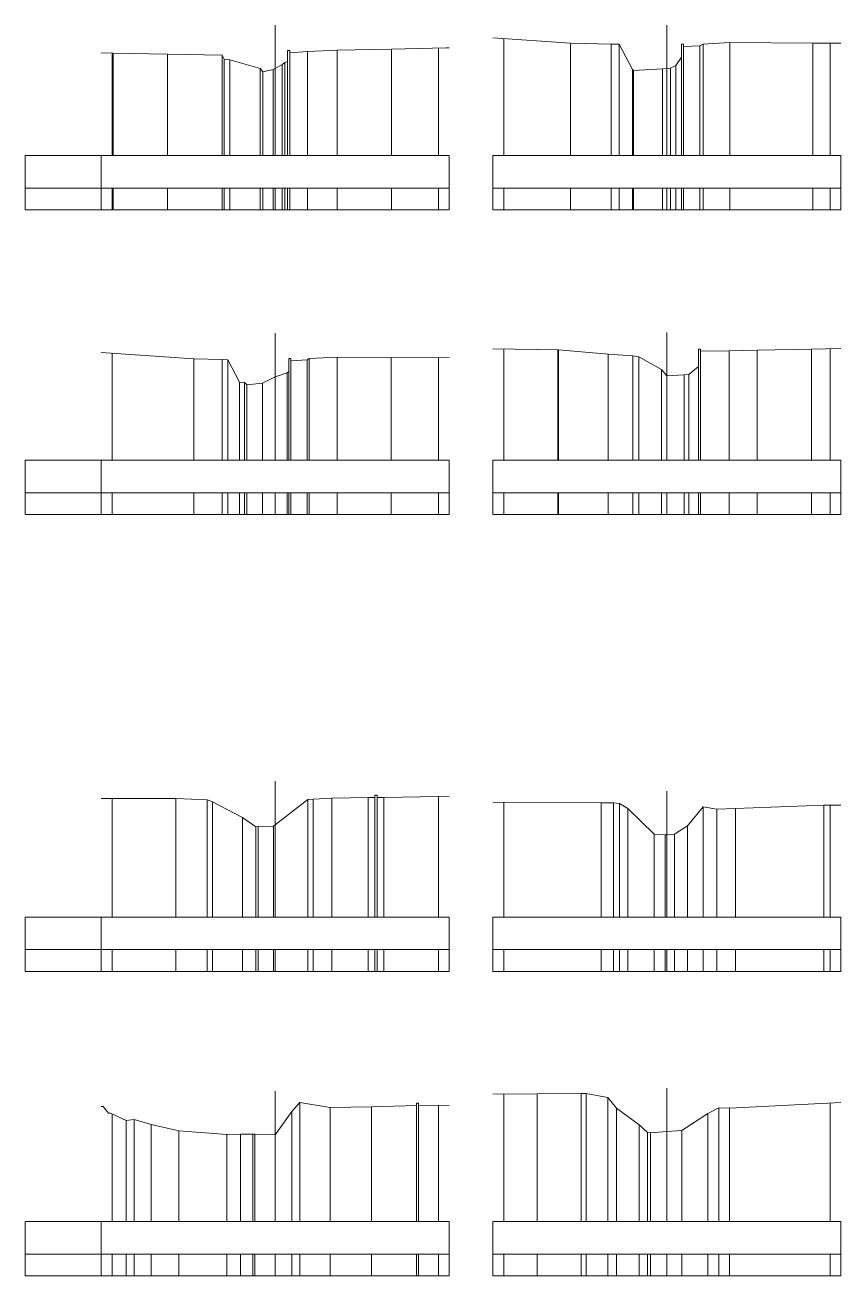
# Model space of a CAD drawing. Extents: x 2342 to 3638, y 3676 to 5069.
# Drawn here: x 3562.5 to 3637.5, y 4376.2 to 4491.2 of the extents above; entities that cross this region are included whole.
import ezdxf

# ---------------------------------------------------------------- set-up
doc = ezdxf.new("R2010")
doc.units = 0
doc.header["$LTSCALE"] = 0.12
doc.layers.add('11', color=7, linetype='Continuous', lineweight=13)
doc.layers.add('19', color=7, linetype='Continuous', lineweight=13)

msp = doc.modelspace()

# ---------------------------------------------------------------- linework, layer by layer
at = {"layer": '11'}
for p, q in [((3585.5472, 4491.1896), (3585.5472, 4487.1896)), ((3621.5472, 4491.1998), (3621.5472, 4487.1998)), ((3562.5472, 4479.1998), (3601.5472, 4479.1998)), ((3562.5472, 4479.1998), (3601.5472, 4479.1998)), ((3562.5472, 4479.1998), (3562.5472, 4474.1998)), ((3569.5472, 4479.1998), (3569.5472, 4474.1998)), ((3601.5472, 4479.1998), (3601.5472, 4474.1998)), ((3605.5472, 4479.1998), (3637.5472, 4479.1998)), ((3605.5472, 4479.1998), (3637.5472, 4479.1998)), ((3605.5472, 4479.1998), (3605.5472, 4474.1998)), ((3637.5472, 4479.1998), (3637.5472, 4474.1998)), ((3562.5472, 4476.1998), (3601.5472, 4476.1998)), ((3570.5472, 4474.1998), (3570.5472, 4476.1998)), ((3570.6532, 4474.1998), (3570.6532, 4476.1998)), ((3575.6532, 4474.1998), (3575.6532, 4476.1998)), ((3580.6532, 4474.1998), (3580.6532, 4476.1998)), ((3580.8432, 4474.1998), (3580.8432, 4476.1998)), ((3581.3661, 4474.1998), (3581.3661, 4476.1998)), ((3584.166, 4474.1998), (3584.166, 4476.1998)), ((3584.4003, 4474.1998), (3584.4003, 4476.1998)), ((3585.3432, 4474.1998), (3585.3432, 4476.1998)), ((3585.5472, 4474.1998), (3585.5472, 4476.1998)), ((3586.1972, 4474.1998), (3586.1972, 4476.1998)), ((3586.4413, 4474.1998), (3586.4413, 4476.1998)), ((3586.688, 4474.1998), (3586.688, 4476.1998)), ((3586.8881, 4474.1998), (3586.8881, 4476.1998)), ((3586.8881, 4474.1998), (3586.8881, 4476.1998)), ((3588.498, 4474.1998), (3588.498, 4476.1998)), ((3591.2451, 4474.1998), (3591.2451, 4476.1998)), ((3596.2451, 4474.1998), (3596.2451, 4476.1998)), ((3600.5472, 4474.1998), (3600.5472, 4476.1998)), ((3605.5472, 4476.1998), (3637.5472, 4476.1998)), ((3606.5472, 4474.1998), (3606.5472, 4476.1998)), ((3612.6982, 4474.1998), (3612.6982, 4476.1998)), ((3616.415, 4474.1998), (3616.415, 4476.1998)), ((3617.1732, 4474.1998), (3617.1732, 4476.1998)), ((3618.3812, 4474.1998), (3618.3812, 4476.1998)), ((3618.4751, 4474.1998), (3618.4751, 4476.1998)), ((3621.1503, 4474.1998), (3621.1503, 4476.1998)), ((3621.5472, 4474.1998), (3621.5472, 4476.1998)), ((3621.8661, 4474.1998), (3621.8661, 4476.1998)), ((3622.3711, 4474.1998), (3622.3711, 4476.1998)), ((3622.8793, 4474.1998), (3622.8793, 4476.1998)), ((3623.0791, 4474.1998), (3623.0791, 4476.1998)), ((3623.0794, 4474.1998), (3623.0794, 4476.1998)), ((3624.581, 4474.1998), (3624.581, 4476.1998)), ((3624.8681, 4474.1998), (3624.8681, 4476.1998)), ((3627.3373, 4474.1998), (3627.3373, 4476.1998)), ((3634.9662, 4474.1998), (3634.9662, 4476.1998)), ((3636.5472, 4474.1998), (3636.5472, 4476.1998)), ((3562.5472, 4474.1998), (3601.5472, 4474.1998)), ((3605.5472, 4474.1998), (3637.5472, 4474.1998)), ((3585.5472, 4462.8698), (3585.5472, 4458.8698)), ((3621.5472, 4462.9396), (3621.5472, 4458.9396)), ((3562.5472, 4451.1998), (3601.5472, 4451.1998)), ((3562.5472, 4451.1998), (3601.5472, 4451.1998)), ((3562.5472, 4451.1998), (3562.5472, 4446.1998)), ((3569.5472, 4451.1998), (3569.5472, 4446.1998)), ((3601.5472, 4451.1998), (3601.5472, 4446.1998)), ((3605.5472, 4451.1998), (3637.5472, 4451.1998)), ((3605.5472, 4451.1998), (3637.5472, 4451.1998)), ((3605.5472, 4451.1998), (3605.5472, 4446.1998)), ((3637.5472, 4451.1998), (3637.5472, 4446.1998)), ((3562.5472, 4448.1998), (3601.5472, 4448.1998)), ((3570.5472, 4446.1998), (3570.5472, 4448.1998)), ((3578.0512, 4446.1998), (3578.0512, 4448.1998)), ((3580.6601, 4446.1998), (3580.6601, 4448.1998)), ((3581.1923, 4446.1998), (3581.1923, 4448.1998)), ((3582.269, 4446.1998), (3582.269, 4448.1998)), ((3582.709, 4446.1998), (3582.709, 4448.1998)), ((3582.936, 4446.1998), (3582.936, 4448.1998)), ((3584.376, 4446.1998), (3584.376, 4448.1998)), ((3585.5472, 4446.1998), (3585.5472, 4448.1998)), ((3586.6322, 4446.1998), (3586.6322, 4448.1998)), ((3586.793, 4446.1998), (3586.793, 4448.1998)), ((3586.9931, 4446.1998), (3586.9931, 4448.1998)), ((3588.4931, 4446.1998), (3588.4931, 4448.1998)), ((3588.6722, 4446.1998), (3588.6722, 4448.1998)), ((3591.251, 4446.1998), (3591.251, 4448.1998)), ((3596.208, 4446.1998), (3596.208, 4448.1998)), ((3600.5472, 4446.1998), (3600.5472, 4448.1998)), ((3605.5472, 4448.1998), (3637.5472, 4448.1998)), ((3606.5472, 4446.1998), (3606.5472, 4448.1998)), ((3611.522, 4446.1998), (3611.522, 4448.1998)), ((3611.5741, 4446.1998), (3611.5741, 4448.1998)), ((3616.1572, 4446.1998), (3616.1572, 4448.1998)), ((3618.4291, 4446.1998), (3618.4291, 4448.1998)), ((3618.9682, 4446.1998), (3618.9682, 4448.1998)), ((3621.0581, 4446.1998), (3621.0581, 4448.1998)), ((3621.5472, 4446.1998), (3621.5472, 4448.1998)), ((3623.1352, 4446.1998), (3623.1352, 4448.1998)), ((3623.5561, 4446.1998), (3623.5561, 4448.1998)), ((3624.4472, 4446.1998), (3624.4472, 4448.1998)), ((3624.4472, 4446.1998), (3624.4472, 4448.1998)), ((3624.647, 4446.1998), (3624.647, 4448.1998)), ((3624.6473, 4446.1998), (3624.6473, 4448.1998)), ((3627.268, 4446.1998), (3627.268, 4448.1998)), ((3629.8422, 4446.1998), (3629.8422, 4448.1998)), ((3634.8422, 4446.1998), (3634.8422, 4448.1998)), ((3636.5472, 4446.1998), (3636.5472, 4448.1998)), ((3562.5472, 4446.1998), (3601.5472, 4446.1998)), ((3605.5472, 4446.1998), (3637.5472, 4446.1998)), ((3585.5472, 4421.6798), (3585.5472, 4417.6798)), ((3621.5472, 4420.7598), (3621.5472, 4416.7598)), ((3562.5472, 4409.1998), (3601.5472, 4409.1998)), ((3562.5472, 4409.1998), (3601.5472, 4409.1998)), ((3562.5472, 4409.1998), (3562.5472, 4404.1998)), ((3569.5472, 4409.1998), (3569.5472, 4404.1998)), ((3601.5472, 4409.1998), (3601.5472, 4404.1998)), ((3605.5472, 4409.1998), (3637.5472, 4409.1998)), ((3605.5472, 4409.1998), (3637.5472, 4409.1998)), ((3605.5472, 4409.1998), (3605.5472, 4404.1998)), ((3637.5472, 4409.1998), (3637.5472, 4404.1998)), ((3562.5472, 4406.1998), (3601.5472, 4406.1998)), ((3570.5472, 4404.1998), (3570.5472, 4406.1998)), ((3576.3993, 4404.1998), (3576.3993, 4406.1998)), ((3579.291, 4404.1998), (3579.291, 4406.1998)), ((3579.792, 4404.1998), (3579.792, 4406.1998)), ((3582.544, 4404.1998), (3582.544, 4406.1998)), ((3583.7602, 4404.1998), (3583.7602, 4406.1998)), ((3583.9892, 4404.1998), (3583.9892, 4406.1998)), ((3585.373, 4404.1998), (3585.373, 4406.1998)), ((3585.5472, 4404.1998), (3585.5472, 4406.1998)), ((3588.5472, 4404.1998), (3588.5472, 4406.1998)), ((3589.0472, 4404.1998), (3589.0472, 4406.1998)), ((3590.7382, 4404.1998), (3590.7382, 4406.1998)), ((3594.085, 4404.1998), (3594.085, 4406.1998)), ((3594.709, 4404.1998), (3594.709, 4406.1998)), ((3594.7093, 4404.1998), (3594.7093, 4406.1998)), ((3594.9091, 4404.1998), (3594.9091, 4406.1998)), ((3594.9091, 4404.1998), (3594.9091, 4406.1998)), ((3595.5381, 4404.1998), (3595.5381, 4406.1998)), ((3600.5381, 4404.1998), (3600.5381, 4406.1998)), ((3600.5472, 4404.1998), (3600.5472, 4406.1998)), ((3605.5472, 4406.1998), (3637.5472, 4406.1998)), ((3606.5472, 4404.1998), (3606.5472, 4406.1998)), ((3615.5141, 4404.1998), (3615.5141, 4406.1998)), ((3616.6391, 4404.1998), (3616.6391, 4406.1998)), ((3617.1932, 4404.1998), (3617.1932, 4406.1998)), ((3617.1982, 4404.1998), (3617.1982, 4406.1998)), ((3617.9413, 4404.1998), (3617.9413, 4406.1998)), ((3620.3911, 4404.1998), (3620.3911, 4406.1998)), ((3621.3852, 4404.1998), (3621.3852, 4406.1998)), ((3621.5472, 4404.1998), (3621.5472, 4406.1998)), ((3622.2592, 4404.1998), (3622.2592, 4406.1998)), ((3623.4442, 4404.1998), (3623.4442, 4406.1998)), ((3624.877, 4404.1998), (3624.877, 4406.1998)), ((3626.1381, 4404.1998), (3626.1381, 4406.1998)), ((3627.8661, 4404.1998), (3627.8661, 4406.1998)), ((3635.9731, 4404.1998), (3635.9731, 4406.1998)), ((3636.5472, 4404.1998), (3636.5472, 4406.1998)), ((3562.5472, 4404.1998), (3601.5472, 4404.1998)), ((3605.5472, 4404.1998), (3637.5472, 4404.1998)), ((3585.5472, 4393.1896), (3585.5472, 4389.1896)), ((3621.5472, 4393.4797), (3621.5472, 4389.4797)), ((3562.5472, 4381.1998), (3601.5472, 4381.1998)), ((3562.5472, 4381.1998), (3601.5472, 4381.1998)), ((3562.5472, 4381.1998), (3562.5472, 4376.1998)), ((3569.5472, 4381.1998), (3569.5472, 4376.1998)), ((3601.5472, 4381.1998), (3601.5472, 4376.1998)), ((3605.5472, 4381.1998), (3637.5472, 4381.1998)), ((3605.5472, 4381.1998), (3637.5472, 4381.1998)), ((3605.5472, 4381.1998), (3605.5472, 4376.1998)), ((3637.5472, 4381.1998), (3637.5472, 4376.1998)), ((3562.5472, 4378.1998), (3601.5472, 4378.1998)), ((3570.5472, 4376.1998), (3570.5472, 4378.1998)), ((3571.835, 4376.1998), (3571.835, 4378.1998)), ((3572.5751, 4376.1998), (3572.5751, 4378.1998)), ((3574.1522, 4376.1998), (3574.1522, 4378.1998)), ((3576.689, 4376.1998), (3576.689, 4378.1998)), ((3581.1122, 4376.1998), (3581.1122, 4378.1998)), ((3582.3593, 4376.1998), (3582.3593, 4378.1998)), ((3583.4852, 4376.1998), (3583.4852, 4378.1998)), ((3583.6821, 4376.1998), (3583.6821, 4378.1998)), ((3585.5472, 4376.1998), (3585.5472, 4378.1998)), ((3587.064, 4376.1998), (3587.064, 4378.1998)), ((3587.7992, 4376.1998), (3587.7992, 4378.1998)), ((3590.584, 4376.1998), (3590.584, 4378.1998)), ((3594.4091, 4376.1998), (3594.4091, 4378.1998)), ((3598.52, 4376.1998), (3598.52, 4378.1998)), ((3598.5203, 4376.1998), (3598.5203, 4378.1998)), ((3598.7201, 4376.1998), (3598.7201, 4378.1998)), ((3598.7201, 4376.1998), (3598.7201, 4378.1998)), ((3600.5472, 4376.1998), (3600.5472, 4378.1998)), ((3605.5472, 4378.1998), (3637.5472, 4378.1998)), ((3606.5472, 4376.1998), (3606.5472, 4378.1998)), ((3609.6342, 4376.1998), (3609.6342, 4378.1998)), ((3613.669, 4376.1998), (3613.669, 4378.1998)), ((3614.1362, 4376.1998), (3614.1362, 4378.1998)), ((3616.124, 4376.1998), (3616.124, 4378.1998)), ((3616.9022, 4376.1998), (3616.9022, 4378.1998)), ((3618.9872, 4376.1998), (3618.9872, 4378.1998)), ((3619.768, 4376.1998), (3619.768, 4378.1998)), ((3620.0282, 4376.1998), (3620.0282, 4378.1998)), ((3621.5472, 4376.1998), (3621.5472, 4378.1998)), ((3622.9222, 4376.1998), (3622.9222, 4378.1998)), ((3625.3182, 4376.1998), (3625.3182, 4378.1998)), ((3626.3251, 4376.1998), (3626.3251, 4378.1998)), ((3627.3091, 4376.1998), (3627.3091, 4378.1998)), ((3636.5472, 4376.1998), (3636.5472, 4378.1998)), ((3562.5472, 4376.1998), (3601.5472, 4376.1998)), ((3605.5472, 4376.1998), (3637.5472, 4376.1998))]:
    msp.add_line(p, q, dxfattribs=at)
for points in [[(3605.5472, 4490.0322), (3612.6982, 4489.5377), (3612.6982, 4489.5377), (3616.415, 4489.4406), (3616.415, 4489.4406), (3617.1732, 4489.4298), (3617.1732, 4489.4298), (3618.3812, 4487.1086), (3618.3812, 4487.1086), (3618.4751, 4487.0046), (3618.4751, 4487.0046), (3621.1503, 4487.1637), (3621.1503, 4487.1637), (3621.5472, 4487.1998), (3621.5472, 4487.1998), (3621.8661, 4487.2369), (3621.8661, 4487.2369), (3622.3711, 4487.4928), (3622.3711, 4487.4928), (3622.8793, 4488.2388), (3622.8793, 4488.2388), (3622.8793, 4489.4386), (3622.8793, 4489.4386), (3623.0791, 4489.4386), (3623.0791, 4489.4386), (3623.0794, 4489.2388), (3623.0794, 4489.2388), (3624.581, 4489.2887), (3624.581, 4489.2887), (3624.8681, 4489.4459), (3624.8681, 4489.4459), (3627.3373, 4489.5797), (3627.3373, 4489.5797), (3634.9662, 4489.5417), (3634.9662, 4489.5417), (3637.5472, 4489.5187)], [(3569.5472, 4488.6378), (3570.6532, 4488.6158), (3570.6532, 4488.6158), (3575.6532, 4488.5157), (3575.6532, 4488.5157), (3580.6532, 4488.4157), (3580.6532, 4488.4157), (3580.8432, 4488.0509), (3580.8432, 4488.0509), (3581.3661, 4488.0036), (3581.3661, 4488.0036), (3584.166, 4487.2037), (3584.166, 4487.2037), (3584.4003, 4486.9078), (3584.4003, 4486.9078), (3585.3432, 4487.1188), (3585.3432, 4487.1188), (3585.5472, 4487.1896), (3585.5472, 4487.1896), (3586.1972, 4487.5676), (3586.1972, 4487.5676), (3586.4413, 4487.7569), (3586.4413, 4487.7569), (3586.688, 4487.8576), (3586.688, 4487.8576), (3586.6883, 4488.8576), (3586.6883, 4488.8576), (3586.8881, 4488.8576), (3586.8881, 4488.8576), (3586.8881, 4488.6578), (3586.8881, 4488.6578), (3588.498, 4488.7579), (3588.498, 4488.7579), (3591.2451, 4488.8927), (3591.2451, 4488.8927), (3596.2451, 4488.9928), (3596.2451, 4488.9928), (3601.2451, 4489.0928), (3601.2451, 4489.0928), (3601.5472, 4489.0988)], [(3562.5472, 4479.1998), (3562.5472, 4476.1998), (3562.5472, 4474.1998)], [(3569.5472, 4461.0955), (3578.0512, 4460.5079), (3578.0512, 4460.5079), (3580.6601, 4460.4396), (3580.6601, 4460.4396), (3581.1923, 4460.4318), (3581.1923, 4460.4318), (3582.269, 4458.3629), (3582.269, 4458.3629), (3582.709, 4458.3228), (3582.709, 4458.3228), (3582.936, 4458.1286), (3582.936, 4458.1286), (3584.376, 4458.2766), (3584.376, 4458.2766), (3585.5472, 4458.8698), (3585.5472, 4458.8698), (3586.6322, 4459.2326), (3586.6322, 4459.2326), (3586.793, 4459.3346), (3586.793, 4459.3346), (3586.7933, 4460.5348), (3586.7933, 4460.5348), (3586.9931, 4460.5348), (3586.9931, 4460.5348), (3586.9931, 4460.3346), (3586.9931, 4460.3346), (3588.4931, 4460.4347), (3588.4931, 4460.4347), (3588.6722, 4460.5328), (3588.6722, 4460.5328), (3591.251, 4460.6729), (3591.251, 4460.6729), (3596.208, 4460.6476), (3596.208, 4460.6476), (3601.5472, 4460.6001)], [(3605.5472, 4461.4337), (3611.522, 4461.3458), (3611.522, 4461.3458), (3611.5741, 4461.3438), (3611.5741, 4461.3438), (3616.1572, 4460.9377), (3616.1572, 4460.9377), (3618.4291, 4460.7907), (3618.4291, 4460.7907), (3618.9682, 4460.7077), (3618.9682, 4460.7077), (3621.0581, 4459.5217), (3621.0581, 4459.5217), (3621.5472, 4458.9396), (3621.5472, 4458.9396), (3623.1352, 4459.0528), (3623.1352, 4459.0528), (3623.5561, 4459.0577), (3623.5561, 4459.0577), (3624.4472, 4459.8068), (3624.4472, 4459.8068), (3624.4472, 4461.4068), (3624.4472, 4461.4068), (3624.647, 4461.4068), (3624.647, 4461.4068), (3624.6473, 4461.2067), (3624.6473, 4461.2067), (3627.268, 4461.2569), (3627.268, 4461.2569), (3629.8422, 4461.3028), (3629.8422, 4461.3028), (3634.8422, 4461.4029), (3634.8422, 4461.4029), (3637.5472, 4461.4567)], [(3562.5472, 4451.1998), (3562.5472, 4448.1998), (3562.5472, 4446.1998)], [(3569.5472, 4420.0843), (3576.3993, 4420.0827), (3576.3993, 4420.0827), (3579.291, 4419.9698), (3579.291, 4419.9698), (3579.792, 4419.7848), (3579.792, 4419.7848), (3582.544, 4418.3399), (3582.544, 4418.3399), (3583.7602, 4417.5036), (3583.7602, 4417.5036), (3583.9892, 4417.5079), (3583.9892, 4417.5079), (3585.373, 4417.5479), (3585.373, 4417.5479), (3585.5472, 4417.6798), (3585.5472, 4417.6798), (3588.5472, 4419.9898), (3588.5472, 4419.9898), (3589.0472, 4420.0348), (3589.0472, 4420.0348), (3590.7382, 4420.1388), (3590.7382, 4420.1388), (3594.085, 4420.1808), (3594.085, 4420.1808), (3594.709, 4420.1949), (3594.709, 4420.1949), (3594.7093, 4420.3947), (3594.7093, 4420.3947), (3594.9091, 4420.3947), (3594.9091, 4420.3947), (3594.9091, 4420.1949), (3594.9091, 4420.1949), (3595.5381, 4420.1926), (3595.5381, 4420.1926), (3600.5381, 4420.2927), (3600.5381, 4420.2927), (3601.5472, 4420.313)], [(3605.5472, 4419.7556), (3615.5141, 4419.7087), (3615.5141, 4419.7087), (3616.6391, 4419.6978), (3616.6391, 4419.6978), (3617.1932, 4419.6319), (3617.1932, 4419.6319), (3617.1982, 4419.6339), (3617.1982, 4419.6339), (3617.9413, 4419.1677), (3617.9413, 4419.1677), (3620.3911, 4416.8297), (3620.3911, 4416.8297), (3621.3852, 4416.7448), (3621.3852, 4416.7448), (3621.5472, 4416.7598), (3621.5472, 4416.7598), (3622.2592, 4416.8009), (3622.2592, 4416.8009), (3623.4442, 4417.5827), (3623.4442, 4417.5827), (3624.877, 4419.3209), (3624.877, 4419.3209), (3626.1381, 4419.1109), (3626.1381, 4419.1109), (3627.8661, 4419.1598), (3627.8661, 4419.1598), (3635.9731, 4419.4678), (3635.9731, 4419.4678), (3637.5472, 4419.4846)], [(3562.5472, 4409.1998), (3562.5472, 4406.1998), (3562.5472, 4404.1998)], [(3569.5472, 4391.7648), (3569.7402, 4391.7717), (3569.7402, 4391.7717), (3570.228, 4391.1686), (3570.228, 4391.1686), (3570.416, 4391.1588), (3570.416, 4391.1588), (3571.835, 4390.4836), (3571.835, 4390.4836), (3572.5751, 4390.5748), (3572.5751, 4390.5748), (3574.1522, 4390.1188), (3574.1522, 4390.1188), (3576.689, 4389.5358), (3576.689, 4389.5358), (3581.1122, 4389.2008), (3581.1122, 4389.2008), (3582.3593, 4389.2228), (3582.3593, 4389.2228), (3583.4852, 4389.2438), (3583.4852, 4389.2438), (3583.6821, 4389.2257), (3583.6821, 4389.2257), (3585.5472, 4389.1896), (3585.5472, 4389.1896), (3587.064, 4391.3356), (3587.064, 4391.3356), (3587.7992, 4392.1598), (3587.7992, 4392.1598), (3590.584, 4391.6759), (3590.584, 4391.6759), (3594.4091, 4391.7546), (3594.4091, 4391.7546), (3598.52, 4391.8796), (3598.52, 4391.8796), (3598.5203, 4392.0797), (3598.5203, 4392.0797), (3598.7201, 4392.0797), (3598.7201, 4392.0797), (3598.7201, 4391.8796), (3598.7201, 4391.8796), (3601.5472, 4391.8914)], [(3605.5472, 4392.9219), (3609.6342, 4392.9547), (3609.6342, 4392.9547), (3613.669, 4392.9869), (3613.669, 4392.9869), (3614.1362, 4392.9649), (3614.1362, 4392.9649), (3616.124, 4392.6217), (3616.124, 4392.6217), (3616.9022, 4391.6257), (3616.9022, 4391.6257), (3618.9872, 4390.0988), (3618.9872, 4390.0988), (3619.768, 4389.3927), (3619.768, 4389.3927), (3620.0282, 4389.3737), (3620.0282, 4389.3737), (3621.5472, 4389.4797), (3621.5472, 4389.4797), (3622.9222, 4389.5699), (3622.9222, 4389.5699), (3625.3182, 4391.1388), (3625.3182, 4391.1388), (3626.3251, 4391.6578), (3626.3251, 4391.6578), (3627.3091, 4391.6388), (3627.3091, 4391.6388), (3637.5472, 4392.1453)], [(3562.5472, 4381.1998), (3562.5472, 4378.1998), (3562.5472, 4376.1998)]]:
    msp.add_lwpolyline(points, dxfattribs=at)
at = {"layer": '19'}
for p, q in [((3606.5472, 4489.9629), (3606.5472, 4479.1998)), ((3570.5472, 4488.6178), (3570.5472, 4479.1998)), ((3570.6532, 4488.6158), (3570.6532, 4479.1998)), ((3575.6532, 4488.5157), (3575.6532, 4479.1998)), ((3586.6883, 4488.8576), (3586.6883, 4479.1998)), ((3586.8881, 4488.8576), (3586.8881, 4479.1998)), ((3586.8881, 4488.6578), (3586.8881, 4479.1998)), ((3588.498, 4488.7579), (3588.498, 4479.1998)), ((3591.2451, 4488.8927), (3591.2451, 4479.1998)), ((3596.2451, 4488.9928), (3596.2451, 4479.1998)), ((3600.5472, 4489.0787), (3600.5472, 4479.1998)), ((3612.6982, 4489.5377), (3612.6982, 4479.1998)), ((3616.415, 4489.4406), (3616.415, 4479.1998)), ((3617.1732, 4489.4298), (3617.1732, 4479.1998)), ((3622.8793, 4489.4386), (3622.8793, 4479.1998)), ((3623.0791, 4489.4386), (3623.0791, 4479.1998)), ((3623.0794, 4489.2388), (3623.0794, 4479.1998)), ((3624.581, 4489.2887), (3624.581, 4479.1998)), ((3624.8681, 4489.4459), (3624.8681, 4479.1998)), ((3627.3373, 4489.5797), (3627.3373, 4479.1998)), ((3634.9662, 4489.5417), (3634.9662, 4479.1998)), ((3636.5472, 4489.5276), (3636.5472, 4479.1998)), ((3580.6532, 4488.4157), (3580.6532, 4479.1998)), ((3580.8432, 4488.0509), (3580.8432, 4479.1998)), ((3581.3661, 4488.0036), (3581.3661, 4479.1998)), ((3586.1972, 4487.5676), (3586.1972, 4479.1998)), ((3586.4413, 4487.7569), (3586.4413, 4479.1998)), ((3586.688, 4487.8576), (3586.688, 4479.1998)), ((3622.3711, 4487.4928), (3622.3711, 4479.1998)), ((3622.8793, 4488.2388), (3622.8793, 4479.1998)), ((3584.166, 4487.2037), (3584.166, 4479.1998)), ((3584.4003, 4486.9078), (3584.4003, 4479.1998)), ((3585.3432, 4487.1188), (3585.3432, 4479.1998)), ((3585.5472, 4487.1896), (3585.5472, 4479.1998)), ((3618.3812, 4487.1086), (3618.3812, 4479.1998)), ((3618.4751, 4487.0046), (3618.4751, 4479.1998)), ((3621.1503, 4487.1637), (3621.1503, 4479.1998)), ((3621.5472, 4487.1998), (3621.5472, 4479.1998)), ((3621.8661, 4487.2369), (3621.8661, 4479.1998)), ((3570.5472, 4461.0266), (3570.5472, 4451.1998)), ((3606.5472, 4461.419), (3606.5472, 4451.1998)), ((3611.522, 4461.3458), (3611.522, 4451.1998)), ((3611.5741, 4461.3438), (3611.5741, 4451.1998)), ((3616.1572, 4460.9377), (3616.1572, 4451.1998)), ((3624.4472, 4461.4068), (3624.4472, 4451.1998)), ((3624.647, 4461.4068), (3624.647, 4451.1998)), ((3624.6473, 4461.2067), (3624.6473, 4451.1998)), ((3627.268, 4461.2569), (3627.268, 4451.1998)), ((3629.8422, 4461.3028), (3629.8422, 4451.1998)), ((3634.8422, 4461.4029), (3634.8422, 4451.1998)), ((3636.5472, 4461.4367), (3636.5472, 4451.1998)), ((3578.0512, 4460.5079), (3578.0512, 4451.1998)), ((3580.6601, 4460.4396), (3580.6601, 4451.1998)), ((3581.1923, 4460.4318), (3581.1923, 4451.1998)), ((3586.7933, 4460.5348), (3586.7933, 4451.1998)), ((3586.9931, 4460.5348), (3586.9931, 4451.1998)), ((3586.9931, 4460.3346), (3586.9931, 4451.1998)), ((3588.4931, 4460.4347), (3588.4931, 4451.1998)), ((3588.6722, 4460.5328), (3588.6722, 4451.1998)), ((3591.251, 4460.6729), (3591.251, 4451.1998)), ((3596.208, 4460.6476), (3596.208, 4451.1998)), ((3600.5472, 4460.6089), (3600.5472, 4451.1998)), ((3618.4291, 4460.7907), (3618.4291, 4451.1998)), ((3618.9682, 4460.7077), (3618.9682, 4451.1998)), ((3624.4472, 4459.8068), (3624.4472, 4451.1998)), ((3585.5472, 4458.8698), (3585.5472, 4451.1998)), ((3586.6322, 4459.2326), (3586.6322, 4451.1998)), ((3586.793, 4459.3346), (3586.793, 4451.1998)), ((3621.0581, 4459.5217), (3621.0581, 4451.1998)), ((3621.5472, 4458.9396), (3621.5472, 4451.1998)), ((3623.1352, 4459.0528), (3623.1352, 4451.1998)), ((3623.5561, 4459.0577), (3623.5561, 4451.1998)), ((3582.269, 4458.3629), (3582.269, 4451.1998)), ((3582.709, 4458.3228), (3582.709, 4451.1998)), ((3582.936, 4458.1286), (3582.936, 4451.1998)), ((3584.376, 4458.2766), (3584.376, 4451.1998)), ((3570.5472, 4420.084), (3570.5472, 4409.1998)), ((3576.3993, 4420.0827), (3576.3993, 4409.1998)), ((3579.291, 4419.9698), (3579.291, 4409.1998)), ((3579.792, 4419.7848), (3579.792, 4409.1998)), ((3588.5472, 4419.9898), (3588.5472, 4409.1998)), ((3589.0472, 4420.0348), (3589.0472, 4409.1998)), ((3590.7382, 4420.1388), (3590.7382, 4409.1998)), ((3594.085, 4420.1808), (3594.085, 4409.1998)), ((3594.709, 4420.1949), (3594.709, 4409.1998)), ((3594.7093, 4420.3947), (3594.7093, 4409.1998)), ((3594.9091, 4420.3947), (3594.9091, 4409.1998)), ((3594.9091, 4420.1949), (3594.9091, 4409.1998)), ((3595.5381, 4420.1926), (3595.5381, 4409.1998)), ((3600.5381, 4420.2927), (3600.5381, 4409.1998)), ((3600.5472, 4420.293), (3600.5472, 4409.1998)), ((3606.5472, 4419.751), (3606.5472, 4409.1998)), ((3615.5141, 4419.7087), (3615.5141, 4409.1998)), ((3616.6391, 4419.6978), (3616.6391, 4409.1998)), ((3617.1932, 4419.6319), (3617.1932, 4409.1998)), ((3617.1982, 4419.6339), (3617.1982, 4409.1998)), ((3635.9731, 4419.4678), (3635.9731, 4409.1998)), ((3636.5472, 4419.4738), (3636.5472, 4409.1998)), ((3582.544, 4418.3399), (3582.544, 4409.1998)), ((3617.9413, 4419.1677), (3617.9413, 4409.1998)), ((3624.877, 4419.3209), (3624.877, 4409.1998)), ((3626.1381, 4419.1109), (3626.1381, 4409.1998)), ((3627.8661, 4419.1598), (3627.8661, 4409.1998)), ((3583.7602, 4417.5036), (3583.7602, 4409.1998)), ((3583.9892, 4417.5079), (3583.9892, 4409.1998)), ((3585.373, 4417.5479), (3585.373, 4409.1998)), ((3585.5472, 4417.6798), (3585.5472, 4409.1998)), ((3623.4442, 4417.5827), (3623.4442, 4409.1998)), ((3620.3911, 4416.8297), (3620.3911, 4409.1998)), ((3621.3852, 4416.7448), (3621.3852, 4409.1998)), ((3621.5472, 4416.7598), (3621.5472, 4409.1998)), ((3622.2592, 4416.8009), (3622.2592, 4409.1998)), ((3587.7992, 4392.1598), (3587.7992, 4381.1998)), ((3598.52, 4391.8796), (3598.52, 4381.1998)), ((3598.5203, 4392.0797), (3598.5203, 4381.1998)), ((3598.7201, 4392.0797), (3598.7201, 4381.1998)), ((3598.7201, 4391.8796), (3598.7201, 4381.1998)), ((3600.5472, 4391.8871), (3600.5472, 4381.1998)), ((3606.5472, 4392.9298), (3606.5472, 4381.1998)), ((3609.6342, 4392.9547), (3609.6342, 4381.1998)), ((3613.669, 4392.9869), (3613.669, 4381.1998)), ((3614.1362, 4392.9649), (3614.1362, 4381.1998)), ((3616.124, 4392.6217), (3616.124, 4381.1998)), ((3636.5472, 4392.0958), (3636.5472, 4381.1998)), ((3570.5472, 4391.0965), (3570.5472, 4381.1998)), ((3587.064, 4391.3356), (3587.064, 4381.1998)), ((3590.584, 4391.6759), (3590.584, 4381.1998)), ((3594.4091, 4391.7546), (3594.4091, 4381.1998)), ((3616.9022, 4391.6257), (3616.9022, 4381.1998)), ((3625.3182, 4391.1388), (3625.3182, 4381.1998)), ((3626.3251, 4391.6578), (3626.3251, 4381.1998)), ((3627.3091, 4391.6388), (3627.3091, 4381.1998)), ((3571.835, 4390.4836), (3571.835, 4381.1998)), ((3572.5751, 4390.5748), (3572.5751, 4381.1998)), ((3574.1522, 4390.1188), (3574.1522, 4381.1998)), ((3618.9872, 4390.0988), (3618.9872, 4381.1998)), ((3622.9222, 4389.5699), (3622.9222, 4381.1998)), ((3576.689, 4389.5358), (3576.689, 4381.1998)), ((3581.1122, 4389.2008), (3581.1122, 4381.1998)), ((3582.3593, 4389.2228), (3582.3593, 4381.1998)), ((3583.4852, 4389.2438), (3583.4852, 4381.1998)), ((3583.6821, 4389.2257), (3583.6821, 4381.1998)), ((3585.5472, 4389.1896), (3585.5472, 4381.1998)), ((3619.768, 4389.3927), (3619.768, 4381.1998)), ((3620.0282, 4389.3737), (3620.0282, 4381.1998)), ((3621.5472, 4389.4797), (3621.5472, 4381.1998))]:
    msp.add_line(p, q, dxfattribs=at)

doc.saveas('drawing.dxf')
